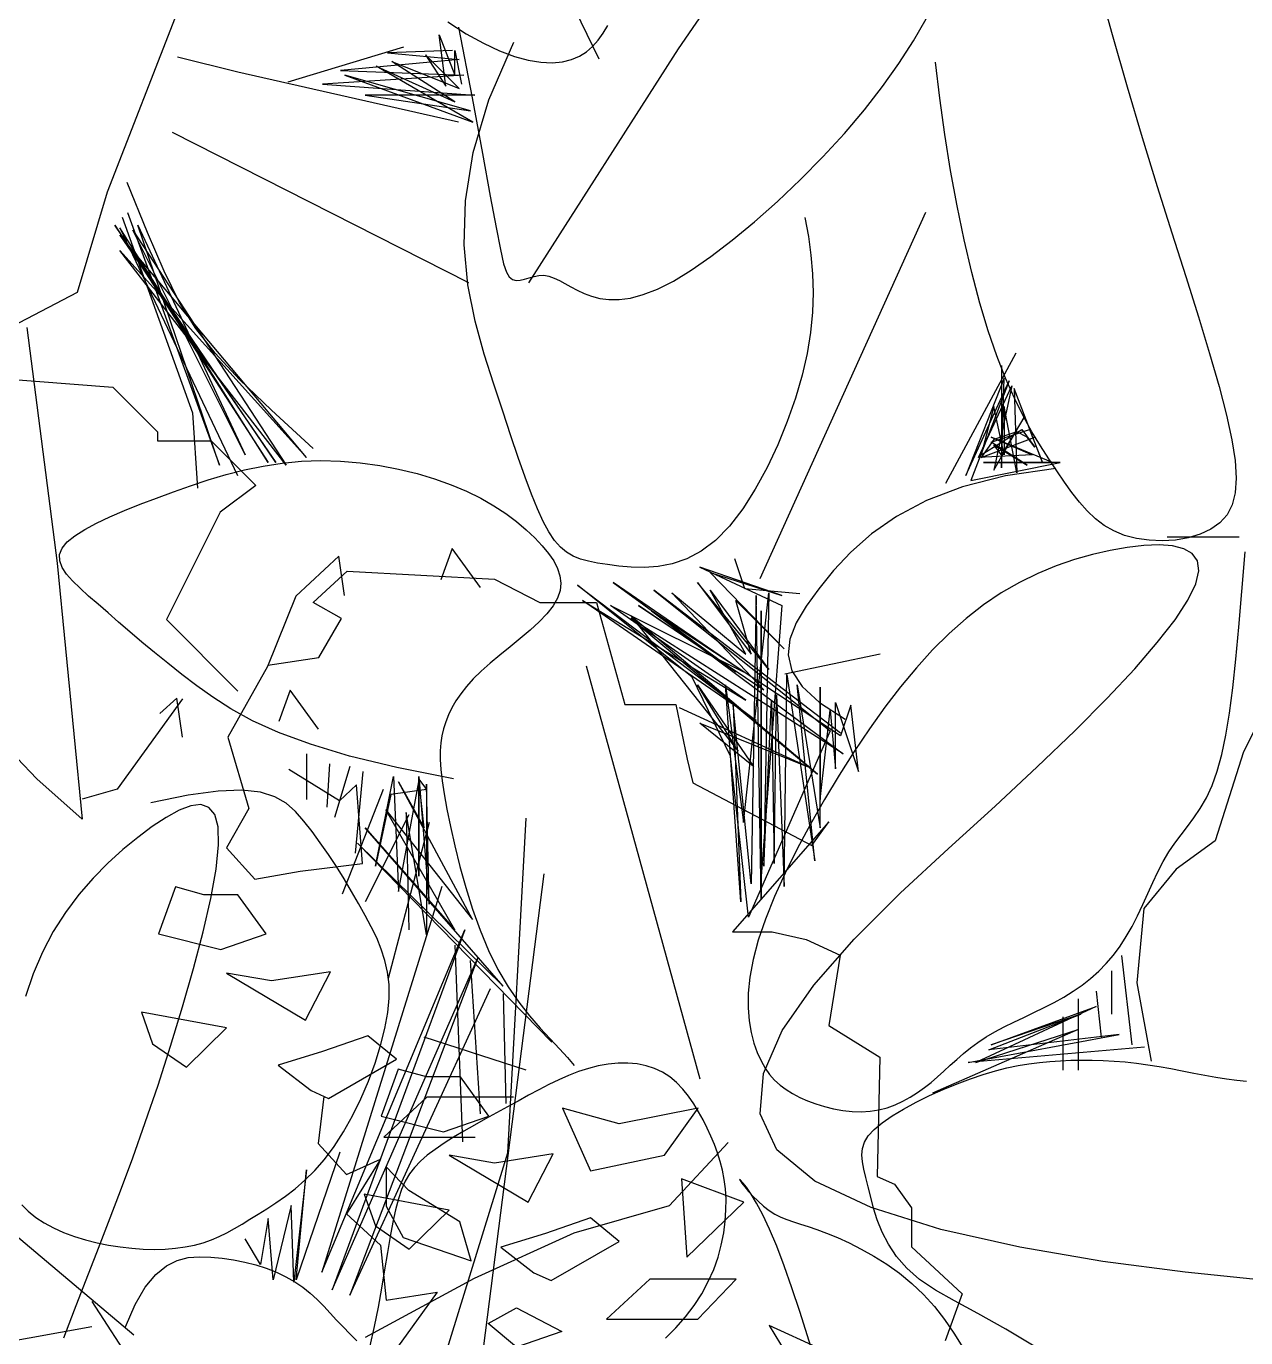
# Model space of a CAD drawing. Header units: metres. Extents: x 10 to 239, y 2 to 253.
# Drawn here: x 90.139 to 92.76, y 54.838 to 57.657 of the extents above; entities that cross this region are included whole.
import ezdxf

# ---------------------------------------------------------------- set-up
doc = ezdxf.new("R2010")
doc.units = ezdxf.units.M
doc.header["$MEASUREMENT"] = 0
doc.layers.add('1', color=7, linetype='Continuous')
doc.layers.add('cot200', color=9, linetype='Continuous')
doc.layers.add('bloques ARBOLES', color=7, linetype='Continuous', true_color=0xb8d897)

# ---------------------------------------------------------------- blocks, each defined once
blk = doc.blocks.new('A$C6F4E7DED')
for p, q in [((989.54, 1334.67), (919.23, 1436.97)), ((1034.6, 1328.92), (1069.94, 1401.67)), ((751.44, 1373.28), (743.2, 1342.88)), ((856.05, 1339.28), (848.73, 1351.72)), ((1120.66, 1350.05), (1110.19, 1343.35)), ((1274.19, 1355.98), (1314.13, 1253.38)), ((743.2, 1342.88), (734.69, 1313.14)), ((1032.38, 1343.72), (1029.63, 1348.06)), ((1035.26, 1339.73), (1032.38, 1343.72)), ((1110.19, 1343.35), (1100.36, 1337.91)), ((1114.47, 1347.15), (1106.86, 1306.9)), ((1125.57, 1342.76), (1116.65, 1319.84)), ((1121.74, 1313.47), (1125.57, 1342.76)), ((864.31, 1326.48), (856.05, 1339.28)), ((1074.53, 1201.8), (989.54, 1334.67)), ((1038.38, 1336.17), (1035.26, 1339.73)), ((1041.86, 1333.09), (1038.38, 1336.17)), ((1097.27, 1305.84), (1083.09, 1338.6)), ((1100.36, 1337.91), (1091.2, 1333.64)), ((1116.65, 1333.84), (1112.82, 1314.74)), ((1116.65, 1319.84), (1116.65, 1333.84)), ((1117.92, 1333.84), (1154.87, 1332.57)), ((1145.84, 1335.75), (1211.44, 1315.8)), ((841.1, 1306.74), (843.5, 1327.2)), ((873.58, 1313.41), (864.31, 1326.48)), ((1045.79, 1330.55), (1041.86, 1333.09)), ((1050.29, 1328.63), (1045.79, 1330.55)), ((1055.44, 1327.37), (1050.29, 1328.63)), ((1061.25, 1326.85), (1055.44, 1327.37)), ((1067.74, 1327.15), (1061.25, 1326.85)), ((1074.89, 1328.33), (1067.74, 1327.15)), ((1082.71, 1330.47), (1074.89, 1328.33)), ((1091.2, 1333.64), (1082.71, 1330.47)), ((1154.87, 1332.57), (1114.1, 1328.75)), ((1114.1, 1312.2), (1133.21, 1331.3)), ((1114.1, 1328.75), (1181.63, 1322.38)), ((1152.33, 1327.48), (1114.1, 1312.2)), ((1116.65, 1304.56), (1152.33, 1327.48)), ((1133.21, 1331.3), (1121.74, 1313.47)), ((1239.97, 1321.5), (1274.19, 1330.05)), ((1106.45, 1293.1), (1161.25, 1324.93)), ((1179.09, 1319.84), (1106.45, 1293.1)), ((1107.73, 1299.47), (1179.09, 1319.84)), ((1181.63, 1322.38), (1111.55, 1319.84)), ((1111.55, 1319.84), (1191.83, 1314.74)), ((1114.47, 1293), (1239.97, 1321.5)), ((1161.25, 1324.93), (1116.65, 1304.56)), ((734.69, 1313.14), (726.07, 1284.31)), ((883.91, 1300.13), (873.58, 1313.41)), ((1191.83, 1314.74), (1105.18, 1308.38)), ((838.22, 1286.14), (841.1, 1306.74)), ((1106.13, 1275.85), (1097.27, 1305.84)), ((1106.86, 1306.9), (1100.98, 1275.2)), ((1105.18, 1308.38), (1167.62, 1308.38)), ((1167.62, 1308.38), (1107.73, 1299.47)), ((895.29, 1286.74), (883.91, 1300.13)), ((726.07, 1284.31), (717.51, 1256.6)), ((834.9, 1265.67), (838.22, 1286.14)), ((907.51, 1273.45), (895.29, 1286.74)), ((1108.76, 1201.8), (1277.05, 1287.3)), ((1100.98, 1275.2), (1096.53, 1250.99)), ((1110.52, 1248.45), (1106.13, 1275.85)), ((920.27, 1260.5), (907.51, 1273.45)), ((831.2, 1245.59), (834.9, 1265.67)), ((933.29, 1248.11), (920.27, 1260.5)), ((717.51, 1256.6), (709.21, 1230.24)), ((1291.28, 1230.45), (1302.72, 1258.8)), ((1314.13, 1253.38), (1331.24, 1196.38)), ((827.16, 1226.17), (831.2, 1245.59)), ((946.29, 1236.53), (933.29, 1248.11)), ((1096.53, 1250.99), (1093.22, 1233.21)), ((1111.26, 1223.47), (1110.52, 1248.45)), ((849.21, 1241.7), (943.33, 1033.65)), ((917.66, 1238.85), (915.73, 1228.21)), ((1302.55, 1241.86), (1250.29, 1098.23)), ((1305.57, 1239.13), (1265.64, 1127.98)), ((709.21, 1230.24), (701.35, 1205.46)), ((958.98, 1225.98), (946.29, 1236.53)), ((1093.22, 1233.21), (1090.77, 1220.8)), ((1299.65, 1231.7), (1212.54, 1098.23)), ((1218.35, 1099.68), (1309.81, 1234.6)), ((1309.81, 1234.6), (1222.7, 1099.68)), ((1222.7, 1099.68), (1306.91, 1233.15)), ((1296.75, 1234.6), (1235.77, 1104.04)), ((1235.77, 1104.04), (1299.65, 1231.7)), ((1306.91, 1233.15), (1240.12, 1092.43)), ((1250.29, 1098.23), (1296.75, 1234.6)), ((1281.81, 1208.35), (1291.28, 1230.45)), ((822.84, 1207.67), (827.16, 1226.17)), ((915.73, 1228.21), (914.28, 1217.61)), ((971.08, 1216.7), (958.98, 1225.98)), ((1109.19, 1200.74), (1111.26, 1223.47)), ((1200.92, 1102.59), (1306.91, 1228.8)), ((1306.91, 1228.8), (1218.35, 1099.68)), ((914.28, 1217.61), (913.36, 1206.95)), ((982.31, 1208.93), (971.08, 1216.7)), ((1090.77, 1220.8), (1088.9, 1212.69)), ((1306.91, 1220.09), (1200.92, 1102.59)), ((1212.54, 1098.23), (1306.91, 1220.09)), ((818.29, 1190.35), (822.84, 1207.67)), ((992.44, 1202.82), (982.31, 1208.93)), ((1087.3, 1207.82), (1085.71, 1205.13)), ((1088.9, 1212.69), (1087.3, 1207.82)), ((1273.09, 1190.72), (1281.81, 1208.35)), ((701.35, 1205.46), (694.13, 1182.5)), ((913.36, 1206.95), (913.05, 1196.13)), ((1001.51, 1198.28), (992.44, 1202.82)), ((1054.03, 1201.39), (1050.67, 1199.5)), ((1057.2, 1203.11), (1054.03, 1201.39)), ((1060.21, 1204.55), (1057.2, 1203.11)), ((1063.12, 1205.59), (1060.21, 1204.55)), ((1065.98, 1206.08), (1063.12, 1205.59)), ((1068.82, 1205.96), (1065.98, 1206.08)), ((1071.63, 1205.39), (1068.82, 1205.96)), ((1074.37, 1204.61), (1071.63, 1205.39)), ((1077, 1203.82), (1074.37, 1204.61)), ((1079.49, 1203.26), (1077, 1203.82)), ((1081.79, 1203.14), (1079.49, 1203.26)), ((1083.87, 1203.69), (1081.79, 1203.14)), ((1085.71, 1205.13), (1083.87, 1203.69)), ((1105.15, 1180.09), (1109.19, 1200.74)), ((913.05, 1196.13), (913.43, 1185.05)), ((1009.61, 1195.12), (1001.51, 1198.28)), ((1016.84, 1193.19), (1009.61, 1195.12)), ((1023.28, 1192.31), (1016.84, 1193.19)), ((1029.04, 1192.29), (1023.28, 1192.31)), ((1034.21, 1192.98), (1029.04, 1192.29)), ((1038.88, 1194.2), (1034.21, 1192.98)), ((1043.15, 1195.78), (1038.88, 1194.2)), ((1047.06, 1197.59), (1043.15, 1195.78)), ((1050.67, 1199.5), (1047.06, 1197.59)), ((1331.24, 1196.38), (1391.14, 1165.03)), ((813.55, 1174.49), (818.29, 1190.35)), ((913.43, 1185.05), (914.55, 1173.62)), ((1263.85, 1175.8), (1273.09, 1190.72)), ((694.13, 1182.5), (687.73, 1161.57)), ((1099.98, 1161.34), (1105.15, 1180.09)), ((808.68, 1160.27), (813.55, 1174.49)), ((914.55, 1173.62), (916.49, 1161.74)), ((1252.89, 1161.81), (1263.85, 1175.8)), ((1359.76, 1176.43), (1342.65, 1042.48)), ((687.73, 1161.57), (682.35, 1142.9)), ((797.86, 1161.9), (837.8, 1087.8)), ((803.72, 1147.6), (808.68, 1160.27)), ((916.49, 1161.74), (919.32, 1149.31)), ((1094.5, 1144.33), (1099.98, 1161.34)), ((1238.94, 1146.98), (1252.89, 1161.81)), ((798.71, 1136.31), (803.72, 1147.6)), ((806.01, 1096.78), (804.56, 1147.56)), ((804.56, 1147.56), (826.34, 1092.43)), ((806.01, 1154.81), (806.01, 1096.78)), ((919.32, 1149.31), (923.09, 1136.31)), ((682.35, 1142.9), (678.13, 1126.66)), ((782.78, 1099.68), (798.75, 1141.76)), ((798.75, 1141.76), (797.3, 1093.88)), ((819.08, 1102.59), (800.2, 1143.21)), ((800.2, 1143.21), (810.37, 1095.33)), ((826.34, 1092.43), (801.66, 1146.11)), ((801.66, 1146.11), (823.43, 1089.53)), ((1089.41, 1128.89), (1094.5, 1144.33)), ((1220.79, 1129.55), (1238.94, 1146.98)), ((793.7, 1126.25), (798.71, 1136.31)), ((923.09, 1136.31), (927.71, 1123)), ((678.13, 1126.66), (675.12, 1112.7)), ((788.74, 1117.24), (793.7, 1126.25)), ((810.37, 1095.33), (792.94, 1125.8)), ((792.94, 1125.8), (806.01, 1104.04)), ((797.3, 1093.88), (804.56, 1131.6)), ((804.56, 1131.6), (804.56, 1104.04)), ((804.56, 1104.04), (810.37, 1131.6)), ((810.37, 1131.6), (817.63, 1104.04)), ((1084.79, 1114.96), (1089.41, 1128.89)), ((1197.18, 1107.75), (1220.79, 1129.55)), ((1265.64, 1127.98), (1262.78, 1085.23)), ((790.04, 1118.54), (782.78, 1099.68)), ((794.4, 1118.54), (787.14, 1108.39)), ((811.82, 1111.29), (790.04, 1118.54)), ((817.63, 1104.04), (794.4, 1118.54)), ((927.71, 1123), (933.12, 1109.72)), ((675.12, 1112.7), (673.3, 1100.83)), ((776.97, 1099.68), (811.82, 1114.19)), ((783.87, 1109.13), (788.74, 1117.24)), ((787.14, 1108.39), (791.49, 1114.19)), ((817.63, 1102.59), (787.14, 1114.19)), ((811.82, 1114.19), (788.59, 1104.04)), ((791.49, 1114.19), (797.3, 1117.09)), ((791.49, 1098.23), (811.82, 1111.29)), ((797.3, 1117.09), (810.37, 1112.74)), ((810.37, 1112.74), (817.63, 1102.59)), ((1080.56, 1102.49), (1084.79, 1114.96)), ((779.13, 1101.74), (783.87, 1109.13)), ((788.59, 1104.04), (819.08, 1102.59)), ((810.37, 1109.84), (791.49, 1098.23)), ((806.01, 1104.04), (810.37, 1109.84)), ((933.12, 1109.72), (939.2, 1096.8)), ((673.3, 1100.83), (672.66, 1090.83)), ((823.43, 1089.53), (772.62, 1099.68)), ((772.62, 1099.68), (816.17, 1099.68)), ((774.57, 1094.93), (779.13, 1101.74)), ((775.05, 1096.35), (803.74, 1092.07)), ((816.17, 1099.68), (776.97, 1099.68)), ((939.2, 1096.8), (945.88, 1084.58)), ((1076.67, 1091.42), (1080.56, 1102.49)), ((1148.55, 1096.02), (1138.12, 1093.48)), ((1159.33, 1098.06), (1148.55, 1096.02)), ((1170.35, 1099.56), (1159.33, 1098.06)), ((1181.52, 1100.49), (1170.35, 1099.56)), ((1192.71, 1100.79), (1181.52, 1100.49)), ((1203.84, 1100.43), (1192.71, 1100.79)), ((1214.8, 1099.38), (1203.84, 1100.43)), ((1225.58, 1097.7), (1214.8, 1099.38)), ((1236.17, 1095.49), (1225.58, 1097.7)), ((1246.56, 1092.83), (1236.17, 1095.49)), ((672.66, 1090.83), (673.21, 1082.5)), ((765.95, 1082.6), (770.21, 1088.54)), ((770.21, 1088.54), (774.57, 1094.93)), ((803.74, 1092.07), (828.09, 1085.86)), ((1073.05, 1081.72), (1076.67, 1091.42)), ((1128.15, 1090.51), (1118.75, 1087.13)), ((1138.12, 1093.48), (1128.15, 1090.51)), ((1256.76, 1089.82), (1246.56, 1092.83)), ((1266.74, 1086.54), (1256.76, 1089.82)), ((673.21, 1082.5), (674.93, 1075.64)), ((761.68, 1077.13), (765.95, 1082.6)), ((828.09, 1085.86), (848.59, 1078.09)), ((945.88, 1084.58), (953.05, 1073.4)), ((1069.63, 1073.32), (1073.05, 1081.72)), ((1109.99, 1083.4), (1101.89, 1079.38)), ((1118.75, 1087.13), (1109.99, 1083.4)), ((1276.52, 1083.08), (1266.74, 1086.54)), ((1286.08, 1079.53), (1276.52, 1083.08)), ((674.93, 1075.64), (677.82, 1070.03)), ((757.28, 1072.19), (761.68, 1077.13)), ((848.59, 1078.09), (865.7, 1069.1)), ((953.05, 1073.4), (960.63, 1063.59)), ((1066.35, 1066.18), (1069.63, 1073.32)), ((1094.45, 1075.12), (1087.67, 1070.68)), ((1101.89, 1079.38), (1094.45, 1075.12)), ((1295.39, 1075.97), (1286.08, 1079.53)), ((1304.3, 1072.41), (1295.39, 1075.97)), ((677.82, 1070.03), (681.87, 1065.48)), ((747.63, 1064), (752.64, 1067.79)), ((752.64, 1067.79), (757.28, 1072.19)), ((865.7, 1069.1), (879.9, 1059.24)), ((1063.13, 1060.25), (1066.35, 1066.18)), ((1081.53, 1066.14), (1076.03, 1061.55)), ((1087.67, 1070.68), (1081.53, 1066.14)), ((1312.64, 1068.84), (1304.3, 1072.41)), ((1320.25, 1065.28), (1312.64, 1068.84)), ((681.87, 1065.48), (687.05, 1061.8)), ((687.05, 1061.8), (693.15, 1058.95)), ((693.15, 1058.95), (699.94, 1056.92)), ((729.33, 1056.57), (736.07, 1058.35)), ((736.07, 1058.35), (742.15, 1060.84)), ((742.15, 1060.84), (747.63, 1064)), ((879.9, 1059.24), (891.67, 1048.86)), ((960.63, 1063.59), (968.53, 1055.5)), ((1059.9, 1055.46), (1063.13, 1060.25)), ((1076.03, 1061.55), (1071.16, 1056.97)), ((1326.94, 1061.72), (1320.25, 1065.28)), ((1332.54, 1058.16), (1326.94, 1061.72)), ((1336.88, 1054.59), (1332.54, 1058.16)), ((670.96, 1057.4), (711.82, 1057.4)), ((697.59, 1047.99), (702.42, 1050.77)), ((699.94, 1056.92), (707.19, 1055.68)), ((702.42, 1050.77), (708.82, 1052.35)), ((707.19, 1055.68), (714.66, 1055.22)), ((708.82, 1052.35), (716.51, 1052.88)), ((714.66, 1055.22), (722.12, 1055.52)), ((716.51, 1052.88), (725.18, 1052.53)), ((722.12, 1055.52), (729.33, 1056.57)), ((725.18, 1052.53), (734.51, 1051.45)), ((734.51, 1051.45), (744.26, 1049.78)), ((968.53, 1055.5), (976.64, 1049.36)), ((1053.1, 1048.75), (1056.59, 1051.68)), ((1056.59, 1051.68), (1059.9, 1055.46)), ((1066.93, 1052.46), (1063.33, 1048.06)), ((1071.16, 1056.97), (1066.93, 1052.46)), ((1339.8, 1051.03), (1336.88, 1054.59)), ((1341.16, 1047.46), (1339.8, 1051.03)), ((669.4, 1026.44), (667.55, 1048.9)), ((693.9, 1038.13), (694.66, 1043.83)), ((694.66, 1043.83), (697.59, 1047.99)), ((744.26, 1049.78), (754.31, 1047.51)), ((754.31, 1047.51), (764.56, 1044.6)), ((764.56, 1044.6), (774.95, 1041)), ((891.67, 1048.86), (901.48, 1038.31)), ((951.89, 1027.95), (957.59, 1045.05)), ((976.64, 1049.36), (984.86, 1045)), ((984.86, 1045), (993.07, 1042.17)), ((1035.57, 1042.62), (1040.66, 1043.62)), ((1040.66, 1043.62), (1045.22, 1044.87)), ((1045.22, 1044.87), (1049.34, 1046.54)), ((1049.34, 1046.54), (1053.1, 1048.75)), ((1060.41, 1043.77), (1058.25, 1039.55)), ((1063.33, 1048.06), (1060.41, 1043.77)), ((1339.72, 1040.17), (1341.08, 1043.85)), ((1341.08, 1043.85), (1341.16, 1047.46)), ((695.64, 1030.73), (693.9, 1038.13)), ((774.95, 1041), (785.39, 1036.67)), ((785.39, 1036.67), (795.8, 1031.56)), ((901.48, 1038.31), (909.82, 1027.95)), ((929.42, 993.78), (971.53, 1037.3)), ((930.87, 1024.25), (977.33, 1040.21)), ((977.33, 1040.21), (930.87, 1018.44)), ((971.53, 1037.3), (930.87, 1024.25)), ((993.07, 1042.17), (1001.15, 1040.6)), ((1001.15, 1040.6), (1008.98, 1040.03)), ((1008.98, 1040.03), (1016.46, 1040.21)), ((1016.46, 1040.21), (1023.45, 1040.86)), ((1023.45, 1040.86), (1029.85, 1041.73)), ((1029.85, 1041.73), (1035.57, 1042.62)), ((1058.25, 1039.55), (1056.89, 1035.36)), ((1342.65, 1042.48), (1328.39, 897.13)), ((1333.8, 1032.41), (1337.24, 1036.37)), ((1337.24, 1036.37), (1339.72, 1040.17)), ((700.13, 1021.49), (695.64, 1030.73)), ((795.8, 1031.56), (806.11, 1025.63)), ((938.13, 982.18), (978.79, 1031.5)), ((1047.02, 1030.05), (945.39, 953.16)), ((978.79, 1031.5), (948.3, 990.88)), ((952.65, 980.73), (1026.7, 1031.5)), ((1026.7, 1031.5), (957.01, 980.73)), ((981.69, 977.82), (1047.02, 1030.05)), ((1056.89, 1035.36), (1056.4, 1031.16)), ((1056.4, 1031.16), (1056.83, 1026.94)), ((1329.57, 1028.25), (1333.8, 1032.41)), ((671.15, 1006.17), (669.4, 1026.44)), ((707.4, 1010.39), (700.13, 1021.49)), ((806.11, 1025.63), (816.23, 1018.85)), ((897.48, 945.91), (1003.47, 1027.15)), ((1003.47, 1027.15), (903.29, 947.36)), ((909.82, 1027.95), (916.98, 1018.05)), ((920.51, 1025.1), (951.89, 1027.95)), ((957.01, 1021.35), (929.42, 993.78)), ((971.53, 1027.15), (938.13, 982.18)), ((952.65, 895.13), (938.13, 1025.7)), ((938.13, 1025.7), (941.04, 870.47)), ((941.04, 970.57), (993.3, 1025.7)), ((942.49, 851.61), (945.39, 1024.25)), ((945.39, 1024.25), (948.3, 860.32)), ((945.39, 953.16), (1044.12, 1021.35)), ((948.3, 990.88), (957.01, 1021.35)), ((951.2, 990.88), (971.53, 1027.15)), ((993.3, 1025.7), (951.2, 990.88)), ((1044.12, 1021.35), (951.2, 964.77)), ((1056.83, 1026.94), (1058.27, 1022.65)), ((1058.27, 1022.65), (1060.75, 1018.26)), ((1319.35, 1019.21), (1324.7, 1023.87)), ((1324.7, 1023.87), (1329.57, 1028.25)), ((816.23, 1018.85), (826.1, 1011.18)), ((1004.92, 1015.54), (896.03, 934.3)), ((897.48, 944.46), (1004.92, 1015.54)), ((916.98, 1018.05), (922.62, 1008.56)), ((930.87, 1018.44), (942.49, 864.67)), ((1012.18, 1018.44), (941.04, 970.57)), ((942.49, 864.67), (942.49, 1015.54)), ((942.49, 1015.54), (942.49, 851.61)), ((951.2, 964.77), (1028.15, 1018.44)), ((1028.15, 1018.44), (952.65, 980.73)), ((957.01, 980.73), (1012.18, 1018.44)), ((1060.75, 1018.26), (1064.3, 1013.74)), ((1064.3, 1013.74), (1068.74, 1009.13)), ((1307.65, 1009), (1313.67, 1014.25)), ((1313.67, 1014.25), (1319.35, 1019.21)), ((672.88, 987.99), (671.15, 1006.17)), ((717.47, 997.43), (707.4, 1010.39)), ((826.1, 1011.18), (835.73, 1002.64)), ((896.03, 934.3), (1016.53, 1011.19)), ((910.55, 922.7), (1016.53, 1012.64)), ((1016.53, 1011.19), (910.55, 922.7)), ((922.62, 1008.56), (926.2, 999.37)), ((1016.53, 1012.64), (955.56, 935.75)), ((1068.74, 1009.13), (1073.85, 1004.45)), ((1301.27, 1003.49), (1307.65, 1009)), ((835.73, 1002.64), (845.14, 993.28)), ((926.2, 999.37), (927.2, 990.37)), ((1073.85, 1004.45), (1079.41, 999.73)), ((1079.41, 999.73), (1085.19, 995.02)), ((1294.52, 997.74), (1301.27, 1003.49)), ((730.33, 982.59), (717.47, 997.43)), ((845.14, 993.28), (854.36, 983.13)), ((1085.19, 995.02), (1090.97, 990.34)), ((1279.78, 985.64), (1287.36, 991.78)), ((1287.36, 991.78), (1294.52, 997.74)), ((674.65, 971.77), (672.88, 987.99)), ((874.88, 990.9), (929.07, 979.5)), ((927.2, 990.37), (925.09, 981.43)), ((1042.08, 984.27), (977.39, 749.54)), ((1090.97, 990.34), (1096.52, 985.72)), ((1096.52, 985.72), (1101.63, 981.21)), ((1271.75, 979.34), (1279.78, 985.64)), ((745.98, 965.88), (730.33, 982.59)), ((854.36, 983.13), (863.4, 972.24)), ((927.97, 979.27), (912, 873.37)), ((925.09, 981.43), (919.34, 972.44)), ((929.42, 858.86), (927.97, 979.27)), ((959.91, 932.85), (981.69, 977.82)), ((1101.63, 981.21), (1106.12, 976.82)), ((1106.12, 976.82), (1109.99, 972.55)), ((1263.26, 972.89), (1271.75, 979.34)), ((1354.06, 919.93), (1413.96, 982.63)), ((676.52, 957.41), (674.65, 971.77)), ((863.4, 972.24), (872.29, 960.65)), ((922.16, 973.47), (909.09, 892.23)), ((909.09, 892.23), (909.09, 972.02)), ((909.09, 972.02), (909.09, 908.19)), ((919.34, 972.44), (909.44, 963.29)), ((912, 873.37), (922.16, 973.47)), ((978.79, 973.47), (946.84, 927.05)), ((962.81, 973.47), (952.65, 895.13)), ((954.1, 850.16), (962.81, 973.47)), ((955.56, 935.75), (978.79, 973.47)), ((1109.99, 972.55), (1113.29, 968.37)), ((1254.16, 966.34), (1263.26, 972.89)), ((764.43, 947.3), (745.98, 965.88)), ((900.38, 963.32), (887.32, 924.15)), ((887.32, 924.15), (891.67, 961.87)), ((891.67, 961.87), (897.48, 944.46)), ((909.44, 963.29), (894.84, 953.85)), ((900.38, 925.6), (900.38, 963.32)), ((933.78, 967.67), (929.42, 858.86)), ((935.23, 871.92), (933.78, 967.67)), ((936.68, 964.77), (935.23, 871.92)), ((941.04, 870.47), (936.68, 964.77)), ((948.3, 860.32), (958.46, 961.87)), ((958.46, 961.87), (954.1, 850.16)), ((1113.29, 968.37), (1116.07, 964.28)), ((1116.07, 964.28), (1118.39, 960.26)), ((1243.87, 959.71), (1254.16, 966.34)), ((1271.34, 965.53), (1308.42, 914.23)), ((656.33, 959.49), (668.46, 935.26)), ((678.57, 944.79), (676.52, 957.41)), ((872.29, 960.65), (881.05, 948.39)), ((903.29, 958.96), (900.38, 925.6)), ((909.09, 908.19), (903.29, 958.96)), ((916.35, 927.05), (988.95, 960.42)), ((1118.39, 960.26), (1120.28, 956.29)), ((1120.28, 956.29), (1121.81, 952.35)), ((1231.67, 953.03), (1243.87, 959.71)), ((785.67, 926.84), (764.43, 947.3)), ((881.05, 948.39), (889.72, 935.51)), ((903.29, 947.36), (949.75, 841.46)), ((977.33, 951.71), (916.35, 927.05)), ((946.84, 927.05), (977.33, 951.71)), ((1121.81, 952.35), (1123.02, 948.43)), ((1123.02, 948.43), (1123.96, 944.48)), ((1216.85, 946.32), (1231.67, 953.03)), ((680.85, 933.8), (678.57, 944.79)), ((1123.96, 944.48), (1124.6, 940.37)), ((1124.6, 940.37), (1124.93, 935.92)), ((1176.56, 932.98), (1198.72, 939.63)), ((1198.72, 939.63), (1216.85, 946.32)), ((668.46, 935.26), (684.62, 884.78)), ((683.44, 924.31), (680.85, 933.8)), ((889.72, 935.51), (898.27, 922.07)), ((949.75, 841.46), (959.91, 932.85)), ((1124.93, 935.92), (1124.93, 930.97)), ((1149.66, 926.41), (1176.56, 932.98)), ((1200.92, 934.3), (1200.92, 908.19)), ((686.38, 916.2), (683.44, 924.31)), ((809.7, 904.49), (785.67, 926.84)), ((1117.32, 919.93), (1149.66, 926.41)), ((1124.56, 925.35), (1123.83, 918.89)), ((1124.93, 930.97), (1124.56, 925.35)), ((1168.98, 924.15), (1173.34, 877.72)), ((1176.24, 927.05), (1184.95, 898.03)), ((1187.86, 928.5), (1189.31, 903.84)), ((898.27, 922.07), (906.61, 908.24)), ((1106.55, 840.01), (1148.66, 918.34)), ((1123.83, 918.89), (1122.69, 911.42)), ((1137.04, 921.25), (1131.23, 848.71)), ((1131.23, 848.71), (1132.68, 916.89)), ((1137.04, 919.8), (1132.68, 913.99)), ((1132.68, 916.89), (1132.68, 831.3)), ((1134.14, 892.23), (1137.04, 919.8)), ((1148.66, 918.34), (1134.14, 892.23)), ((1137.04, 864.67), (1137.04, 921.25)), ((1148.66, 855.96), (1137.04, 918.34)), ((1137.04, 918.34), (1137.04, 864.67)), ((1151.56, 921.25), (1148.66, 855.96)), ((1161.72, 870.47), (1151.56, 921.25)), ((1328.39, 897.13), (1354.06, 919.93)), ((689.62, 909.24), (686.38, 916.2)), ((693.07, 903.21), (689.62, 909.24)), ((1122.69, 911.42), (1121.12, 902.78)), ((1132.68, 913.99), (1153.01, 911.09)), ((1153.01, 911.09), (1161.72, 870.47)), ((1157.37, 913.99), (1180.6, 854.51)), ((1212.42, 906.11), (1218.87, 909.82)), ((1218.87, 909.82), (1227.07, 912.35)), ((1227.07, 912.35), (1237.62, 913.5)), ((1237.62, 913.5), (1251.11, 913.04)), ((1251.11, 913.04), (1268.15, 910.76)), ((1268.15, 910.76), (1289.31, 906.45)), ((1298.93, 603.85), (1669.06, 916.06)), ((1308.42, 914.23), (1328.39, 908.53)), ((696.67, 897.86), (693.07, 903.21)), ((836.2, 880.37), (809.7, 904.49)), ((906.61, 908.24), (914.58, 894.23)), ((1155.91, 902.39), (1106.55, 840.01)), ((1116.71, 834.2), (1155.91, 902.39)), ((1121.12, 902.78), (1119.12, 892.89)), ((1207.13, 901.45), (1212.42, 906.11)), ((1253.02, 899.71), (1256.36, 903.81)), ((1256.36, 903.81), (1260.97, 905.35)), ((1260.97, 905.35), (1266.67, 904.67)), ((1266.67, 904.67), (1273.28, 902.13)), ((1273.28, 902.13), (1280.62, 898.07)), ((700.34, 892.95), (696.67, 897.86)), ((914.58, 894.23), (922.06, 880.23)), ((1131.23, 895.13), (1154.46, 806.64)), ((1132.68, 831.3), (1144.3, 900.94)), ((1144.3, 900.94), (1142.85, 834.2)), ((1142.85, 899.49), (1167.53, 850.16)), ((1197.72, 890.09), (1202.39, 896.04)), ((1202.39, 896.04), (1207.13, 901.45)), ((1251.13, 892.7), (1253.02, 899.71)), ((1280.62, 898.07), (1288.51, 892.84)), ((703.99, 888.25), (700.34, 892.95)), ((707.56, 883.52), (703.99, 888.25)), ((1089.13, 802.29), (1167.53, 892.23)), ((1119.12, 892.89), (1116.66, 881.95)), ((1167.53, 892.23), (1116.71, 834.2)), ((1193.06, 883.72), (1197.72, 890.09)), ((1250.86, 882.43), (1251.13, 892.7)), ((1288.51, 892.84), (1296.78, 886.73)), ((1296.78, 886.73), (1305.26, 879.79)), ((684.62, 884.78), (706.85, 868.63)), ((710.97, 878.53), (707.56, 883.52)), ((863.51, 854.97), (836.2, 880.37)), ((922.06, 880.23), (928.9, 866.44)), ((1061.54, 770.37), (1171.89, 883.53)), ((1171.89, 883.53), (1089.13, 802.29)), ((1116.66, 881.95), (1113.74, 870.28)), ((1188.44, 877.03), (1193.06, 883.72)), ((1252.32, 868.73), (1250.86, 882.43)), ((1305.26, 879.79), (1313.78, 872.06)), ((714.15, 873.08), (710.97, 878.53)), ((717.17, 867.25), (714.15, 873.08)), ((1183.91, 870.13), (1188.44, 877.03)), ((1313.78, 872.06), (1322.16, 863.52)), ((706.85, 868.63), (725.04, 846.42)), ((720.07, 861.14), (717.17, 867.25)), ((928.9, 866.44), (934.96, 853.07)), ((1113.74, 870.28), (1110.37, 858.19)), ((1179.52, 863.11), (1183.91, 870.13)), ((1255.34, 852.05), (1252.32, 868.73)), ((722.92, 854.86), (720.07, 861.14)), ((1110.37, 858.19), (1106.52, 845.97)), ((1123.97, 858.86), (1192.21, 639.81)), ((1175.29, 856.08), (1179.52, 863.11)), ((1322.16, 863.52), (1330.25, 854.2)), ((725.78, 848.52), (722.92, 854.86)), ((889.66, 828.88), (863.51, 854.97)), ((934.96, 853.07), (940.11, 840.3)), ((1171.29, 849.14), (1175.29, 856.08)), ((1259.67, 833.03), (1255.34, 852.05)), ((1330.25, 854.2), (1337.86, 844.1)), ((725.04, 846.42), (729.08, 804.02)), ((728.72, 842.25), (725.78, 848.52)), ((731.8, 836.15), (728.72, 842.25)), ((1106.52, 845.97), (1102.2, 833.94)), ((1164.1, 835.93), (1167.54, 842.41)), ((1167.54, 842.41), (1171.29, 849.14)), ((1337.86, 844.1), (1344.84, 833.22)), ((735.08, 830.34), (731.8, 836.15)), ((940.11, 840.3), (944.19, 828.35)), ((1161.03, 829.61), (1164.1, 835.93)), ((738.62, 824.9), (735.08, 830.34)), ((912.66, 802.72), (889.66, 828.88)), ((944.19, 828.35), (947.13, 817.37)), ((1102.2, 833.94), (1097.41, 822.39)), ((1192.21, 639.81), (1110.91, 834.2)), ((1110.91, 834.2), (1186.4, 629.65)), ((1158.41, 823.31), (1161.03, 829.61)), ((1265.08, 812.29), (1259.67, 833.03)), ((1344.84, 833.22), (1351, 821.59)), ((737.77, 819.7), (731.97, 768.92)), ((742.42, 819.83), (738.62, 824.9)), ((746.48, 815.12), (742.42, 819.83)), ((1097.41, 822.39), (1092.12, 811.64)), ((1116.71, 825.5), (1112.36, 713.79)), ((1156.32, 816.89), (1158.41, 823.31)), ((1351, 821.59), (1356.24, 809.25)), ((750.79, 810.74), (746.48, 815.12)), ((947.13, 817.37), (948.99, 807.34)), ((1108, 816.79), (1102.2, 729.75)), ((1186.4, 629.65), (1103.65, 818.24)), ((1103.65, 818.24), (1176.24, 626.75)), ((1154.83, 810.21), (1156.32, 816.89)), ((1271.31, 790.46), (1265.08, 812.29)), ((743.58, 810.99), (743.58, 786.33)), ((755.36, 806.66), (750.79, 810.74)), ((760.18, 802.87), (755.36, 806.66)), ((948.99, 807.34), (949.91, 798.23)), ((1092.12, 811.64), (1086.38, 801.91)), ((1154.02, 803.12), (1154.83, 810.21)), ((1356.24, 809.25), (1360.57, 796.42)), ((729.08, 804.02), (721, 759.61)), ((752.29, 799.39), (749.39, 773.27)), ((765.24, 799.33), (760.18, 802.87)), ((770.55, 796.03), (765.24, 799.33)), ((930.55, 777.07), (912.66, 802.72)), ((949.91, 798.23), (950.01, 789.97)), ((1086.38, 801.91), (1080.35, 793.19)), ((1089.13, 797.93), (1087.68, 735.55)), ((1176.24, 626.75), (1096.39, 800.84)), ((1153.96, 795.49), (1154.02, 803.12)), ((811.82, 768.92), (752.29, 790.68)), ((752.29, 790.68), (820.53, 758.77)), ((762.45, 795.03), (762.45, 754.41)), ((776.08, 792.94), (770.55, 796.03)), ((781.77, 790.02), (776.08, 792.94)), ((787.55, 787.21), (781.77, 790.02)), ((950.01, 789.97), (949.42, 782.53)), ((1080.35, 793.19), (1074.22, 785.4)), ((1154.72, 787.17), (1153.96, 795.49)), ((1278.12, 768.17), (1271.31, 790.46)), ((813.27, 766.02), (761, 786.33)), ((761, 786.33), (811.82, 768.92)), ((771.17, 784.88), (771.17, 754.41)), ((793.32, 784.48), (787.55, 787.21)), ((799.01, 781.78), (793.32, 784.48)), ((949.42, 782.53), (948.26, 775.85)), ((1074.22, 785.4), (1068.18, 778.43)), ((1156.36, 778.09), (1154.72, 787.17)), ((820.53, 758.77), (762.45, 777.62)), ((762.45, 777.62), (845.21, 741.36)), ((804.54, 779.05), (799.01, 781.78)), ((809.84, 776.26), (804.54, 779.05)), ((814.81, 773.36), (809.84, 776.26)), ((941.33, 752.54), (930.55, 777.07)), ((948.26, 775.85), (946.67, 769.88)), ((1068.18, 778.43), (1062.43, 772.22)), ((1158.8, 768.42), (1156.36, 778.09)), ((824.89, 758.77), (739.22, 774.72)), ((739.22, 774.72), (813.27, 766.02)), ((819.41, 770.3), (814.81, 773.36)), ((823.68, 767.13), (819.41, 770.3)), ((946.67, 769.88), (944.76, 764.57)), ((1062.43, 772.22), (1057.16, 766.67)), ((1076.06, 754.41), (1134.14, 773.27)), ((1161.96, 758.39), (1158.8, 768.42)), ((1285.27, 746.05), (1278.12, 768.17)), ((724.71, 767.47), (824.89, 758.77)), ((754.41, 760.19), (748.24, 760)), ((760.51, 760.23), (754.41, 760.19)), ((766.55, 760.11), (760.51, 760.23)), ((772.53, 759.86), (766.55, 760.11)), ((827.68, 763.87), (823.68, 767.13)), ((831.48, 760.56), (827.68, 763.87)), ((835.15, 757.24), (831.48, 760.56)), ((944.76, 764.57), (942.64, 759.87)), ((1052.58, 761.69), (1048.86, 757.2)), ((1057.16, 766.67), (1052.58, 761.69)), ((696.78, 752.88), (690.4, 751.66)), ((703.26, 754.14), (696.78, 752.88)), ((709.8, 755.38), (703.26, 754.14)), ((716.36, 756.55), (709.8, 755.38)), ((722.88, 757.59), (716.36, 756.55)), ((729.33, 758.46), (722.88, 757.59)), ((735.71, 759.14), (729.33, 758.46)), ((742.01, 759.66), (735.71, 759.14)), ((748.24, 760), (742.01, 759.66)), ((778.48, 759.47), (772.53, 759.86)), ((784.42, 758.91), (778.48, 759.47)), ((790.44, 758.13), (784.42, 758.91)), ((796.58, 757.1), (790.44, 758.13)), ((802.91, 755.78), (796.58, 757.1)), ((809.48, 754.12), (802.91, 755.78)), ((816.36, 752.1), (809.48, 754.12)), ((838.75, 753.94), (835.15, 757.24)), ((842.35, 750.7), (838.75, 753.94)), ((940.31, 755.72), (937.75, 752.06)), ((942.64, 759.87), (940.31, 755.72)), ((994.46, 750.65), (998.63, 753.36)), ((998.63, 753.36), (1003.16, 755.47)), ((1003.16, 755.47), (1008, 757.01)), ((1008, 757.01), (1013.1, 758)), ((1013.1, 758), (1018.41, 758.46)), ((1018.41, 758.46), (1023.88, 758.41)), ((1023.88, 758.41), (1029.46, 757.89)), ((1029.46, 757.89), (1035.11, 756.91)), ((1035.11, 756.91), (1040.76, 755.5)), ((1040.76, 755.5), (1046.39, 753.7)), ((1046.39, 753.7), (1052, 751.54)), ((1165.73, 748.25), (1161.96, 758.39)), ((672.38, 748.81), (666.88, 748.29)), ((678.16, 749.57), (672.38, 748.81)), ((684.18, 750.54), (678.16, 749.57)), ((690.4, 751.66), (684.18, 750.54)), ((823.61, 749.66), (816.36, 752.1)), ((831.23, 746.79), (823.61, 749.66)), ((839.07, 743.54), (831.23, 746.79)), ((846.02, 747.56), (842.35, 750.7)), ((849.81, 744.55), (846.02, 747.56)), ((931.84, 745.98), (928.44, 743.44)), ((934.94, 748.83), (931.84, 745.98)), ((937.75, 752.06), (934.94, 748.83)), ((943.04, 729.73), (941.33, 752.54)), ((987.1, 743.75), (990.62, 747.42)), ((990.62, 747.42), (994.46, 750.65)), ((1052, 751.54), (1057.62, 749.06)), ((1057.62, 749.06), (1063.27, 746.32)), ((1063.27, 746.32), (1068.99, 743.36)), ((1170.04, 738.21), (1165.73, 748.25)), ((1292.52, 724.73), (1285.27, 746.05)), ((846.89, 740.01), (839.07, 743.54)), ((854.5, 736.27), (846.89, 740.01)), ((853.74, 741.72), (849.81, 744.55)), ((857.82, 739.12), (853.74, 741.72)), ((862.05, 736.79), (857.82, 739.12)), ((920.64, 739.05), (916.21, 737.11)), ((924.72, 741.15), (920.64, 739.05)), ((928.44, 743.44), (924.72, 741.15)), ((980.88, 735.4), (983.86, 739.72)), ((983.86, 739.72), (987.1, 743.75)), ((1068.99, 743.36), (1074.79, 740.22)), ((1074.79, 740.22), (1080.7, 736.95)), ((1174.77, 728.52), (1170.04, 738.21)), ((861.66, 732.39), (854.5, 736.27)), ((868.17, 728.46), (861.66, 732.39)), ((866.44, 734.77), (862.05, 736.79)), ((871, 733.13), (866.44, 734.77)), ((875.73, 731.89), (871, 733.13)), ((880.64, 731.12), (875.73, 731.89)), ((885.72, 730.83), (880.64, 731.12)), ((890.92, 731), (885.72, 730.83)), ((896.16, 731.58), (890.92, 731)), ((901.38, 732.53), (896.16, 731.58)), ((906.51, 733.8), (901.38, 732.53)), ((911.48, 735.34), (906.51, 733.8)), ((916.21, 737.11), (911.48, 735.34)), ((975.61, 726.25), (978.14, 730.89)), ((978.14, 730.89), (980.88, 735.4)), ((1080.7, 736.95), (1086.75, 733.6)), ((1086.75, 733.6), (1092.94, 730.2)), ((873.81, 724.56), (868.17, 728.46)), ((878.37, 720.77), (873.81, 724.56)), ((933.69, 709.23), (943.04, 729.73)), ((973.27, 721.57), (975.61, 726.25)), ((1092.94, 730.2), (1099.19, 726.77)), ((1099.19, 726.77), (1105.4, 723.32)), ((1105.4, 723.32), (1111.47, 719.85)), ((1179.85, 719.41), (1174.77, 728.52)), ((1299.65, 704.69), (1292.52, 724.73)), ((881.68, 717.14), (878.37, 720.77)), ((883.85, 713.59), (881.68, 717.14)), ((969.12, 712.24), (971.1, 716.91)), ((971.1, 716.91), (973.27, 721.57)), ((1111.47, 719.85), (1117.3, 716.39)), ((1117.3, 716.39), (1122.78, 712.94)), ((1185.16, 711.12), (1179.85, 719.41)), ((885.03, 710.02), (883.85, 713.59)), ((885.39, 706.33), (885.03, 710.02)), ((912.09, 691.52), (933.69, 709.23)), ((961.24, 713.41), (994.77, 677.33)), ((967.34, 707.51), (969.12, 712.24)), ((1122.78, 712.94), (1127.82, 709.51)), ((1127.82, 709.51), (1132.32, 706.11)), ((1182.05, 707.99), (1206.73, 635.45)), ((1190.64, 703.82), (1185.16, 711.12)), ((884.27, 698.16), (885.08, 702.41)), ((885.08, 702.41), (885.39, 706.33)), ((964.53, 697.67), (965.8, 702.67)), ((965.8, 702.67), (967.34, 707.51)), ((1132.32, 706.11), (1136.2, 702.72)), ((1136.2, 702.72), (1139.51, 699.23)), ((1196.2, 697.46), (1190.64, 703.82)), ((1306.63, 685.87), (1299.65, 704.69)), ((881.77, 688.25), (883.11, 693.48)), ((883.11, 693.48), (884.27, 698.16)), ((963.54, 692.46), (964.53, 697.67)), ((1139.51, 699.23), (1142.34, 695.5)), ((1142.34, 695.5), (1144.76, 691.37)), ((1201.81, 691.93), (1196.2, 697.46)), ((1206.73, 635.45), (1200.92, 697.83)), ((1200.92, 697.83), (1208.18, 634)), ((880.1, 676.53), (912.09, 691.52)), ((880.34, 682.43), (881.77, 688.25)), ((949.79, 685.65), (947.22, 682.86)), ((948.29, 684.1), (950.88, 687.96)), ((951.94, 688.19), (949.79, 685.65)), ((950.88, 687.96), (952.89, 690.57)), ((953.56, 690.28), (951.94, 688.19)), ((952.89, 690.57), (954.22, 692.01)), ((954.55, 691.73), (953.56, 690.28)), ((954.22, 692.01), (954.79, 692.37)), ((954.79, 692.37), (954.55, 691.73)), ((962.53, 681.2), (962.87, 686.99)), ((962.87, 686.99), (963.54, 692.46)), ((1144.76, 691.37), (1146.84, 686.71)), ((1146.84, 686.71), (1148.67, 681.38)), ((1207.4, 687.11), (1201.81, 691.93)), ((1212.91, 682.88), (1207.4, 687.11)), ((1313.43, 668.04), (1306.63, 685.87)), ((878.68, 676.1), (880.34, 682.43)), ((944.33, 679.98), (941.23, 677.22)), ((941.67, 672.31), (945.19, 678.91)), ((947.22, 682.86), (944.33, 679.98)), ((945.19, 678.91), (948.29, 684.1)), ((962.55, 675.07), (962.53, 681.2)), ((1148.67, 681.38), (1150.32, 675.22)), ((1218.29, 679.15), (1212.91, 682.88)), ((1223.48, 675.79), (1218.29, 679.15)), ((840.41, 664.05), (880.1, 676.53)), ((876.59, 669.42), (878.68, 676.1)), ((931.47, 671.05), (927.99, 669.62)), ((934.79, 672.72), (931.47, 671.05)), ((938.03, 674.76), (934.79, 672.72)), ((937.82, 664.23), (941.67, 672.31)), ((941.23, 677.22), (938.03, 674.76)), ((962.98, 668.64), (962.55, 675.07)), ((994.77, 677.33), (1048.93, 661.87)), ((1150.32, 675.22), (1151.88, 668.1)), ((1208.18, 634), (1209.63, 677.52)), ((1209.63, 677.52), (1219.8, 635.45)), ((1228.43, 672.7), (1223.48, 675.79)), ((1233.1, 669.77), (1228.43, 672.7)), ((1354.79, 670.85), (1349.96, 667.69)), ((1359.02, 674.3), (1354.79, 670.85)), ((1362.59, 678.07), (1359.02, 674.3)), ((795.66, 653.89), (840.41, 664.05)), ((873.86, 662.51), (876.59, 669.42)), ((910.85, 663.9), (905.36, 661.87)), ((915.78, 665.58), (910.85, 663.9)), ((920.23, 667), (915.78, 665.58)), ((924.27, 668.31), (920.23, 667)), ((927.99, 669.62), (924.27, 668.31)), ((933.73, 654.57), (937.82, 664.23)), ((963.86, 661.98), (962.98, 668.64)), ((1151.88, 668.1), (1153.41, 659.92)), ((1219.8, 635.45), (1222.7, 670.27)), ((1222.7, 670.27), (1227.06, 644.16)), ((1237.55, 667.02), (1233.1, 669.77)), ((1241.87, 664.45), (1237.55, 667.02)), ((1246.15, 662.09), (1241.87, 664.45)), ((1320.06, 650.98), (1313.43, 668.04)), ((1344.64, 664.84), (1338.89, 662.29)), ((1349.96, 667.69), (1344.64, 664.84)), ((870.3, 655.54), (873.86, 662.51)), ((892.65, 656.37), (885.68, 652.86)), ((899.26, 659.37), (892.65, 656.37)), ((905.36, 661.87), (899.26, 659.37)), ((965.21, 655.16), (963.86, 661.98)), ((1048.93, 661.87), (1105.67, 636.1)), ((1153.41, 659.92), (1154.96, 650.83)), ((1227.06, 644.16), (1235.77, 658.67)), ((1250.47, 659.95), (1246.15, 662.09)), ((1254.9, 658.06), (1250.47, 659.95)), ((1259.54, 656.43), (1254.9, 658.06)), ((1264.48, 655.09), (1259.54, 656.43)), ((1319.94, 656.44), (1313.35, 655.09)), ((1326.46, 658.09), (1319.94, 656.44)), ((1332.8, 660.04), (1326.46, 658.09)), ((1338.89, 662.29), (1332.8, 660.04)), ((748.52, 645.83), (795.66, 653.89)), ((859.84, 641.93), (865.69, 648.63)), ((865.69, 648.63), (870.3, 655.54)), ((878.49, 648.82), (871.22, 644.24)), ((885.68, 652.86), (878.49, 648.82)), ((929.46, 643.34), (933.73, 654.57)), ((967.09, 648.23), (965.21, 655.16)), ((1154.96, 650.83), (1156.59, 640.99)), ((1255.26, 648.28), (1248.8, 647.66)), ((1261.7, 648.5), (1255.26, 648.28)), ((1268.08, 648), (1261.7, 648.5)), ((1269.77, 654.03), (1264.48, 655.09)), ((1275.38, 653.28), (1269.77, 654.03)), ((1281.28, 652.83), (1275.38, 653.28)), ((1287.41, 652.68), (1281.28, 652.83)), ((1293.73, 652.83), (1287.41, 652.68)), ((1300.19, 653.28), (1293.73, 652.83)), ((1306.75, 654.03), (1300.19, 653.28)), ((1313.35, 655.09), (1306.75, 654.03)), ((1326.5, 634.49), (1320.06, 650.98)), ((701.64, 639.69), (748.52, 645.83)), ((852.55, 635.58), (859.84, 641.93)), ((871.22, 644.24), (864.01, 639.1)), ((925.09, 630.84), (929.46, 643.34)), ((969.54, 641.27), (967.09, 648.23)), ((972.59, 634.34), (969.54, 641.27)), ((1156.59, 640.99), (1158.35, 630.6)), ((1223.77, 641.91), (1218.03, 639.67)), ((1229.78, 643.83), (1223.77, 641.91)), ((1235.99, 645.43), (1229.78, 643.83)), ((1242.35, 646.71), (1235.99, 645.43)), ((1248.8, 647.66), (1242.35, 646.71)), ((1274.37, 646.4), (1268.08, 648)), ((1280.55, 643.33), (1274.37, 646.4)), ((1286.6, 638.4), (1280.55, 643.33)), ((657.69, 635.25), (701.64, 639.69)), ((843.58, 629.59), (852.55, 635.58)), ((857, 633.38), (850.34, 627.08)), ((864.01, 639.1), (857, 633.38)), ((976.28, 627.51), (972.59, 634.34)), ((1105.67, 636.1), (1167.57, 602.6)), ((1207.6, 634.27), (1203, 631.13)), ((1212.62, 637.12), (1207.6, 634.27)), ((1218.03, 639.67), (1212.62, 637.12)), ((1292.5, 631.23), (1286.6, 638.4)), ((1332.74, 618.35), (1326.5, 634.49)), ((832.63, 623.35), (843.58, 629.59)), ((850.34, 627.08), (844.12, 620.19)), ((920.66, 617.45), (925.09, 630.84)), ((980.64, 620.83), (976.28, 627.51)), ((1158.35, 630.6), (1160.28, 619.83)), ((1198.77, 627.73), (1194.82, 624.13)), ((1203, 631.13), (1198.77, 627.73)), ((1298.22, 621.44), (1292.5, 631.23)), ((819.37, 616.16), (832.63, 623.35)), ((844.12, 620.19), (838.36, 612.81)), ((985.59, 614.37), (980.64, 620.83)), ((1322.96, 623.06), (1116.26, 306.06)), ((1160.28, 619.83), (1162.42, 608.88)), ((1191.07, 620.36), (1187.43, 616.49)), ((1194.82, 624.13), (1191.07, 620.36)), ((1303.73, 608.66), (1298.22, 621.44)), ((803.46, 607.26), (819.37, 616.16)), ((838.36, 612.81), (833.01, 605.05)), ((916.21, 603.57), (920.66, 617.45)), ((991.05, 608.17), (985.59, 614.37)), ((1183.82, 612.55), (1180.16, 608.58)), ((1187.43, 616.49), (1183.82, 612.55)), ((1338.77, 602.34), (1332.74, 618.35)), ((784.57, 595.95), (803.46, 607.26)), ((833.01, 605.05), (828.04, 597.02)), ((911.81, 589.56), (916.21, 603.57)), ((996.92, 602.28), (991.05, 608.17)), ((1162.42, 608.88), (1164.84, 597.92)), ((1176.35, 604.65), (1172.34, 600.79)), ((1180.16, 608.58), (1176.35, 604.65)), ((1322.96, 608.66), (1745.98, 531.81))]:
    blk.add_line(p, q)
blk = doc.blocks.new('ARBOL22')
for points in [[(0.4776, 2.089), (0.6005, 2.0795), (0.6477, 2.0323), (0.6477, 2.0228), (0.7044, 2.0228), (0.7517, 1.9756), (0.7139, 1.9473), (0.6572, 1.8339), (0.7328, 1.7583)], [(0.8453, 1.8594), (0.8394, 1.9008), (0.794, 1.8588), (0.764, 1.7842), (0.722, 1.7097), (0.7444, 1.6342), (0.7205, 1.5928), (0.7505, 1.5596), (0.7984, 1.568), (0.8643, 1.5762), (0.8582, 1.6591), (0.8402, 1.6424), (0.7864, 1.6755)], [(0.9891, 1.8677), (0.9591, 1.9092), (0.9472, 1.8759)], [(0.7643, 1.7857), (0.8183, 1.7939), (0.8422, 1.8352), (0.8122, 1.8519), (0.8481, 1.885), (1.0039, 1.8767), (1.0519, 1.8519), (1.1118, 1.8519), (1.1416, 1.7441), (1.1957, 1.7441), (1.2075, 1.6862), (1.2136, 1.6613), (1.3393, 1.5951), (1.3574, 1.62), (1.2555, 1.504), (1.2975, 1.504), (1.3334, 1.4958), (1.3693, 1.4791), (1.3574, 1.4047), (1.4113, 1.3714), (1.4085, 1.2454), (1.4267, 1.2372), (1.4446, 1.2123), (1.4446, 1.171), (1.4985, 1.1212), (1.4805, 1.0715)], [(0.6741, 1.7097), (0.6681, 1.751), (0.6502, 1.7346)], [(0.8179, 1.7179), (0.7879, 1.7594), (0.776, 1.7262)], [(0.2961, 0.2167), (0.4461, 0.5042), (0.6051, 0.5828), (0.6248, 0.7006), (0.782, 0.7399), (0.9196, 0.8578), (0.9393, 1.015), (1.0179, 1.2704), (1.0375, 1.624)], [(0.2513, 0.2291), (0.3889, 0.5182), (0.6248, 0.6613), (0.7231, 0.7203), (0.9393, 0.8185), (0.9786, 0.956), (1.0565, 1.565)], [(0.8234, 1.3299), (0.8175, 1.2803), (0.8475, 1.2472), (0.8834, 1.2637), (0.8475, 1.2057), (0.8834, 1.1726), (0.8893, 1.1146), (0.9432, 1.1229), (0.9013, 1.0649), (0.8654, 1.0567), (0.8773, 1.0235), (0.8954, 1.0235), (0.8834, 0.9656), (0.8414, 0.9573), (0.7996, 0.9489), (0.8654, 0.9241), (0.8954, 0.8745), (0.9372, 0.891), (0.9252, 0.8414), (0.8414, 0.8165), (0.7636, 0.8578), (0.8055, 0.891), (0.8654, 0.9241)], [(1.0241, 1.3291), (0.9326, 1.3291), (0.887, 1.287), (0.9835, 1.287)], [(1.3483, 1.0632), (1.2944, 1.0879), (1.3244, 1.0383)]]:
    blk.add_lwpolyline(points)
for points in [[(0.6666, 1.5513), (0.6487, 1.5016), (0.7146, 1.4851), (0.7625, 1.5016), (0.7325, 1.5431), (0.6966, 1.5431)], [(0.7205, 1.4603), (0.8043, 1.4105), (0.8307, 1.4616), (0.7684, 1.452)], [(0.6785, 1.3609), (0.7205, 1.4023), (0.6307, 1.4189), (0.6426, 1.3856)], [(0.8103, 1.3361), (0.8284, 1.3277), (0.9002, 1.3692), (0.8702, 1.394), (0.8223, 1.3774), (0.7752, 1.3629)], [(0.9679, 1.3506), (0.932, 1.3506), (0.902, 1.3588), (0.8841, 1.3091), (0.95, 1.2926), (0.9979, 1.3091)], [(1.2194, 1.3175), (1.1356, 1.3009), (1.0757, 1.3175), (1.1056, 1.2511), (1.1835, 1.2677)], [(1.0661, 1.2691), (1.0038, 1.2595), (0.9559, 1.2677), (1.0397, 1.218)], [(0.9793, 1.156), (0.9672, 1.1975), (0.9134, 1.2306), (0.8893, 1.2555), (0.8893, 1.214), (0.9073, 1.1808)], [(1.2674, 1.218), (1.2015, 1.2429), (1.2074, 1.16)], [(0.9139, 1.1684), (0.9559, 1.2098), (0.8661, 1.2264), (0.878, 1.1931)], [(1.0638, 1.1352), (1.1356, 1.1767), (1.1056, 1.2015), (1.0577, 1.1849), (1.0106, 1.1704), (1.0457, 1.1436)], [(1.1681, 1.1366), (1.1224, 1.0945), (1.2189, 1.0945), (1.2595, 1.1366)], [(1.0272, 1.1064), (1.0751, 1.0815), (1.0272, 1.0649), (0.9972, 1.0898)]]:
    blk.add_lwpolyline(points, close=True)
blk = doc.blocks.new('asddsd')
at = {"layer": 'bloques ARBOLES'}
for name, p, xscale, yscale, zscale in [('A$C6F4E7DED', (76.6553, 43.2571, 1.2423), -0.00378276582045174, 0.00378276582045174, 0.00378276582045174), ('ARBOL22', (70.4753, 43.3507, 1.2423), 2.033276188942182, 2.033276188942182, 2.033276188942182)]:
    blk.add_blockref(name, p, dxfattribs=dict(at, xscale=xscale, yscale=yscale, zscale=zscale))

msp = doc.modelspace()

# ---------------------------------------------------------------- linework, layer by layer
at = {"layer": 'cot200'}
msp.add_open_spline([(105.215, 34.10371), (103.29078, 34.12742), (101.5175, 34.52126), (99.89572, 35.28658), (99.01349, 35.70291), (98.17608, 36.22917), (97.3836, 36.86557), (94.26818, 39.36743), (91.84697, 43.57158), (90.12537, 49.4912), (89.99638, 49.9347), (89.87133, 50.38782), (89.75033, 50.85097), (88.88037, 54.18111), (88.22034, 58.02966), (87.76942, 62.39456)], degree=3, knots=[2.7323709, 2.7323709, 2.7323709, 2.7323709, 2.9382831, 2.9382831, 2.9382831, 3.0502975, 3.0502975, 3.0502975, 3.4906512, 3.4906512, 3.4906512, 3.5236424, 3.5236424, 3.5236424, 3.7608538, 3.7608538, 3.7608538, 3.7608538], dxfattribs=at)

# ---------------------------------------------------------------- block references
at = {"layer": '1', "lineweight": 0}
msp.add_blockref('asddsd', (18.62841, 9.30206), dxfattribs=at)

doc.saveas('drawing.dxf')
